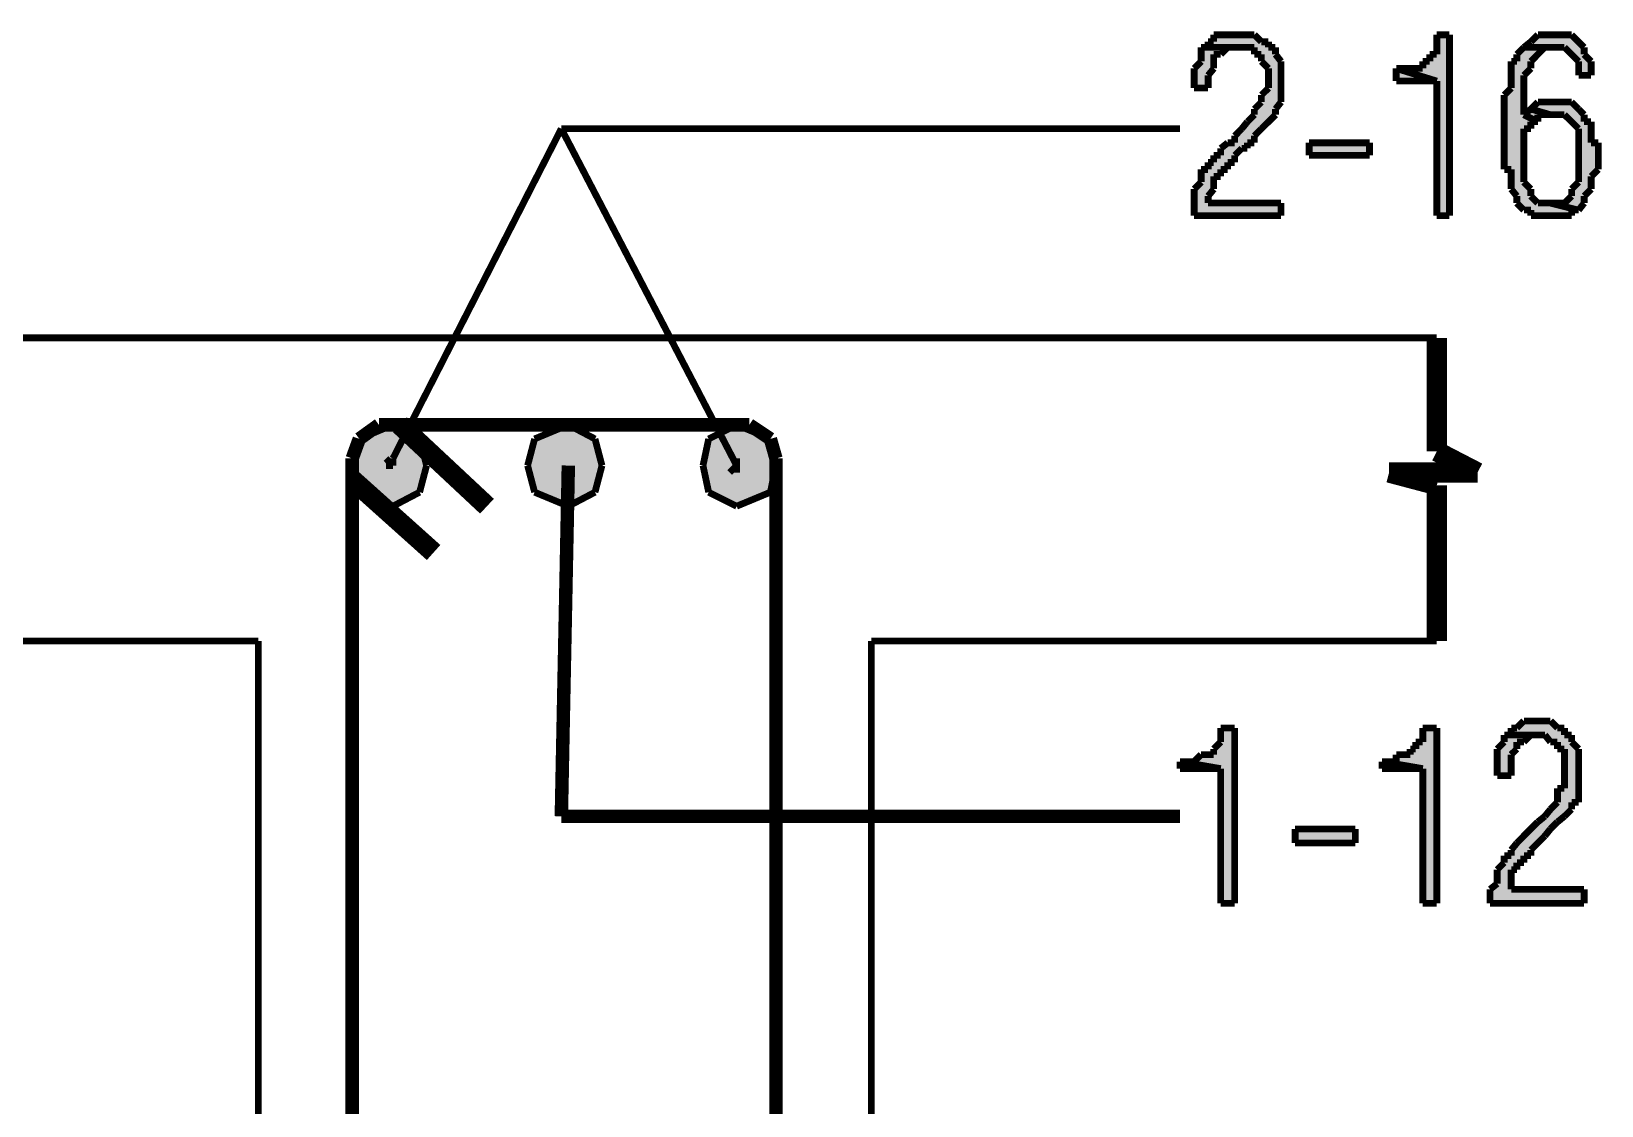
# Model space of a CAD drawing. Header units: millimetres. Extents: x 5 to 350, y 3 to 213.
# Drawn here: x 68.78 to 88.52, y 166.37 to 179.87 of the extents above; entities that cross this region are included whole.
import ezdxf

# ---------------------------------------------------------------- set-up
doc = ezdxf.new("R2010")
doc.units = ezdxf.units.MM
doc.layers.add('H', color=251, linetype='Continuous')
doc.layers.add('P', color=255, linetype='Continuous')

msp = doc.modelspace()

# ---------------------------------------------------------------- hatches: boundary and pattern name
at = {"layer": 'H', "linetype": 'Continuous'}
for points in [[(83.397, 177.553), (83.397, 177.888), (83.485, 177.976), (83.485, 178.135), (83.573, 178.135), (83.573, 178.223), (83.644, 178.223), (83.644, 178.312), (83.732, 178.312), (83.732, 178.4), (83.82, 178.47), (83.908, 178.47), (83.908, 178.558), (84.155, 178.823), (84.155, 178.894), (84.243, 178.982), (84.243, 179.07), (84.332, 179.158), (84.332, 179.405), (84.243, 179.493), (84.243, 179.582), (84.155, 179.582), (84.155, 179.67), (83.573, 179.67), (83.573, 179.74), (83.644, 179.74), (83.644, 179.828), (84.155, 179.828), (84.243, 179.74), (84.332, 179.74), (84.332, 179.67), (84.42, 179.67), (84.42, 179.582), (84.49, 179.493), (84.49, 178.982), (84.42, 178.894), (84.42, 178.823), (84.155, 178.558), (84.155, 178.47), (84.067, 178.47), (84.067, 178.4), (83.996, 178.4), (83.908, 178.312), (83.908, 178.223), (83.82, 178.223), (83.82, 178.135), (83.732, 178.135), (83.732, 178.047), (83.644, 178.047), (83.644, 177.888), (83.573, 177.8), (83.573, 177.712), (84.49, 177.712), (84.49, 177.553), (83.397, 177.553)], [(86.448, 177.553), (86.448, 179.246), (85.937, 179.405), (86.272, 179.405), (86.272, 179.493), (86.36, 179.493), (86.36, 179.582), (86.448, 179.582), (86.448, 179.828), (86.607, 179.828), (86.607, 177.553), (86.448, 177.553)], [(88.23, 179.317), (88.23, 179.493), (88.053, 179.67), (87.542, 179.67), (87.718, 179.828), (88.142, 179.828), (88.3, 179.67), (88.3, 179.582), (88.388, 179.493), (88.388, 179.317), (88.23, 179.317)], [(83.397, 179.158), (83.397, 179.405), (83.485, 179.493), (83.485, 179.67), (83.82, 179.67), (83.732, 179.582), (83.644, 179.582), (83.644, 179.405), (83.573, 179.317), (83.573, 179.158), (83.397, 179.158)], [(87.63, 177.553), (87.63, 177.624), (87.542, 177.624), (87.454, 177.712), (87.454, 177.8), (87.383, 177.888), (87.383, 178.135), (87.295, 178.135), (87.295, 179.07), (87.383, 179.158), (87.383, 179.493), (87.454, 179.493), (87.454, 179.582), (87.542, 179.67), (87.806, 179.67), (87.63, 179.493), (87.63, 179.405), (87.542, 179.317), (87.542, 178.823), (87.718, 178.735), (87.63, 178.735), (87.63, 178.647), (87.542, 178.647), (87.542, 177.976), (87.63, 177.888), (87.63, 177.8), (87.718, 177.712), (87.877, 177.712), (88.23, 177.624), (88.142, 177.624), (88.142, 177.553), (87.63, 177.553)], [(85.937, 179.246), (85.937, 179.405), (86.448, 179.246), (85.937, 179.246)], [(87.718, 178.735), (87.542, 178.823), (87.63, 178.894), (87.877, 178.823), (87.718, 178.823), (87.718, 178.735)], [(88.23, 177.624), (87.877, 177.712), (88.053, 177.712), (88.142, 177.8), (88.142, 177.888), (88.23, 177.976), (88.23, 178.647), (88.053, 178.823), (87.877, 178.823), (87.63, 178.894), (87.718, 178.982), (88.142, 178.982), (88.3, 178.823), (88.3, 178.735), (88.388, 178.735), (88.388, 178.47), (88.477, 178.47), (88.477, 178.135), (88.388, 178.047), (88.388, 177.888), (88.3, 177.8), (88.3, 177.712), (88.23, 177.624)], [(84.843, 178.312), (84.843, 178.47), (85.602, 178.47), (85.602, 178.312), (84.843, 178.312)], [(72.99, 174.748), (73.325, 174.925), (73.66, 174.748), (72.99, 174.748)], [(75.106, 174.748), (75.53, 174.925), (75.865, 174.748), (75.106, 174.748)], [(77.294, 174.748), (77.646, 174.925), (78.07, 174.748), (77.294, 174.748)], [(72.813, 174.413), (72.99, 174.748), (73.748, 174.413), (72.813, 174.413)], [(73.748, 174.413), (72.99, 174.748), (73.66, 174.748), (73.748, 174.413)], [(75.018, 174.413), (75.106, 174.748), (75.953, 174.413), (75.018, 174.413)], [(75.953, 174.413), (75.106, 174.748), (75.865, 174.748), (75.953, 174.413)], [(77.223, 174.413), (77.294, 174.748), (78.14, 174.413), (77.223, 174.413)], [(78.14, 174.413), (77.294, 174.748), (78.07, 174.748), (78.14, 174.413)], [(72.99, 174.078), (72.813, 174.413), (73.66, 174.078), (72.99, 174.078)], [(73.66, 174.078), (72.813, 174.413), (73.748, 174.413), (73.66, 174.078)], [(75.106, 174.078), (75.018, 174.413), (75.865, 174.078), (75.106, 174.078)], [(75.865, 174.078), (75.018, 174.413), (75.953, 174.413), (75.865, 174.078)], [(77.294, 174.078), (77.223, 174.413), (78.07, 174.078), (77.294, 174.078)], [(78.07, 174.078), (77.223, 174.413), (78.14, 174.413), (78.07, 174.078)], [(73.325, 173.902), (72.99, 174.078), (73.66, 174.078), (73.325, 173.902)], [(75.53, 173.902), (75.106, 174.078), (75.865, 174.078), (75.53, 173.902)], [(77.646, 173.902), (77.294, 174.078), (78.07, 174.078), (77.646, 173.902)], [(87.118, 168.91), (87.118, 169.086), (87.207, 169.157), (87.207, 169.333), (87.295, 169.422), (87.295, 169.51), (87.383, 169.51), (87.383, 169.58), (87.965, 170.18), (87.965, 170.356), (88.053, 170.356), (88.053, 170.85), (87.965, 170.85), (87.965, 170.938), (87.877, 170.938), (87.806, 171.027), (87.383, 171.027), (87.383, 171.115), (87.454, 171.115), (87.542, 171.203), (87.877, 171.203), (87.965, 171.115), (88.053, 171.115), (88.053, 171.027), (88.142, 171.027), (88.142, 170.938), (88.23, 170.85), (88.23, 170.18), (88.142, 170.18), (88.142, 170.092), (87.63, 169.58), (87.63, 169.51), (87.542, 169.51), (87.542, 169.422), (87.454, 169.422), (87.454, 169.333), (87.383, 169.333), (87.383, 169.086), (88.3, 169.086), (88.3, 168.91), (87.118, 168.91)], [(83.732, 168.91), (83.732, 170.603), (83.22, 170.692), (83.397, 170.692), (83.485, 170.78), (83.644, 170.78), (83.644, 170.85), (83.732, 170.938), (83.732, 171.115), (83.908, 171.115), (83.908, 168.91), (83.732, 168.91)], [(86.272, 168.91), (86.272, 170.603), (85.76, 170.692), (85.937, 170.692), (85.937, 170.78), (86.113, 170.78), (86.113, 170.85), (86.184, 170.85), (86.184, 170.938), (86.272, 170.938), (86.272, 171.115), (86.448, 171.115), (86.448, 168.91), (86.272, 168.91)], [(87.207, 170.515), (87.207, 170.85), (87.295, 170.938), (87.295, 171.027), (87.63, 171.027), (87.542, 170.938), (87.454, 170.938), (87.454, 170.85), (87.383, 170.78), (87.383, 170.515), (87.207, 170.515)], [(83.22, 170.603), (83.22, 170.692), (83.732, 170.603), (83.22, 170.603)], [(85.76, 170.603), (85.76, 170.692), (86.272, 170.603), (85.76, 170.603)], [(84.667, 169.668), (84.667, 169.845), (85.425, 169.845), (85.425, 169.668), (84.667, 169.668)]]:
    msp.add_hatch(color=256, dxfattribs=at).paths.add_polyline_path(points)

# ---------------------------------------------------------------- linework, layer by layer
at = {"layer": 'P'}
for points, const_width in [([(83.732, 179.828), (83.644, 179.828)], 0.085), ([(83.644, 179.828), (83.644, 179.74)], 0.085), ([(83.82, 179.828), (83.732, 179.828)], 0.085), ([(83.908, 179.828), (83.82, 179.828)], 0.085), ([(83.996, 179.828), (83.908, 179.828)], 0.085), ([(84.067, 179.828), (83.996, 179.828)], 0.085), ([(84.155, 179.828), (84.067, 179.828)], 0.085), ([(84.243, 179.74), (84.155, 179.828)], 0.085), ([(86.607, 179.828), (86.448, 179.828)], 0.085), ([(86.448, 179.828), (86.448, 179.74)], 0.085), ([(86.607, 177.553), (86.607, 179.828)], 0.085), ([(87.718, 179.828), (87.63, 179.74)], 0.085), ([(87.806, 179.828), (87.718, 179.828)], 0.085), ([(87.877, 179.828), (87.806, 179.828)], 0.085), ([(87.965, 179.828), (87.877, 179.828)], 0.085), ([(88.053, 179.828), (87.965, 179.828)], 0.085), ([(88.142, 179.828), (88.053, 179.828)], 0.085), ([(88.23, 179.74), (88.142, 179.828)], 0.085), ([(83.573, 179.67), (83.485, 179.67)], 0.085), ([(83.485, 179.67), (83.485, 179.582)], 0.085), ([(83.644, 179.74), (83.573, 179.74)], 0.085), ([(83.573, 179.74), (83.573, 179.67)], 0.085), ([(83.996, 179.67), (83.573, 179.67)], 0.085), ([(83.573, 179.67), (83.996, 179.67)], 0.085), ([(83.732, 179.582), (83.82, 179.67)], 0.085), ([(83.82, 179.67), (83.908, 179.67)], 0.085), ([(83.908, 179.67), (83.996, 179.67)], 0.085), ([(83.996, 179.67), (84.067, 179.67)], 0.085), ([(84.067, 179.67), (84.155, 179.67)], 0.085), ([(84.155, 179.67), (84.155, 179.582)], 0.085), ([(84.332, 179.74), (84.243, 179.74)], 0.085), ([(84.332, 179.67), (84.332, 179.74)], 0.085), ([(84.42, 179.67), (84.332, 179.67)], 0.085), ([(84.42, 179.582), (84.42, 179.67)], 0.085), ([(86.448, 179.74), (86.448, 179.67)], 0.085), ([(86.448, 179.67), (86.448, 179.582)], 0.085), ([(87.542, 179.67), (87.454, 179.582)], 0.085), ([(87.63, 179.74), (87.542, 179.67)], 0.085), ([(87.877, 179.67), (87.542, 179.67)], 0.085), ([(87.542, 179.67), (87.877, 179.67)], 0.085), ([(87.718, 179.582), (87.806, 179.67)], 0.085), ([(87.806, 179.67), (87.877, 179.67)], 0.085), ([(87.877, 179.67), (87.877, 179.67)], 0.085), ([(87.877, 179.67), (87.965, 179.67)], 0.085), ([(87.965, 179.67), (88.053, 179.67)], 0.085), ([(88.053, 179.67), (88.142, 179.582)], 0.085), ([(88.3, 179.67), (88.23, 179.74)], 0.085), ([(88.3, 179.582), (88.3, 179.67)], 0.085), ([(83.485, 179.493), (83.397, 179.405)], 0.085), ([(83.397, 179.405), (83.397, 179.317)], 0.085), ([(83.485, 179.582), (83.485, 179.493)], 0.085), ([(83.573, 179.317), (83.644, 179.405)], 0.085), ([(83.644, 179.493), (83.644, 179.582)], 0.085), ([(83.644, 179.582), (83.732, 179.582)], 0.085), ([(83.644, 179.405), (83.644, 179.493)], 0.085), ([(84.155, 179.582), (84.243, 179.582)], 0.085), ([(84.243, 179.582), (84.243, 179.493)], 0.085), ([(84.243, 179.493), (84.332, 179.405)], 0.085), ([(84.332, 179.405), (84.332, 179.317)], 0.085), ([(84.49, 179.493), (84.42, 179.582)], 0.085), ([(84.49, 179.405), (84.49, 179.493)], 0.085), ([(84.49, 179.317), (84.49, 179.405)], 0.085), ([(85.937, 179.405), (85.937, 179.246)], 0.085), ([(86.448, 179.246), (85.937, 179.405)], 0.085), ([(86.025, 179.405), (85.937, 179.405)], 0.085), ([(85.937, 179.405), (86.448, 179.246)], 0.085), ([(86.113, 179.405), (86.025, 179.405)], 0.085), ([(86.184, 179.405), (86.113, 179.405)], 0.085), ([(86.272, 179.405), (86.184, 179.405)], 0.085), ([(86.36, 179.493), (86.272, 179.493)], 0.085), ([(86.272, 179.493), (86.272, 179.405)], 0.085), ([(86.448, 179.582), (86.36, 179.582)], 0.085), ([(86.36, 179.582), (86.36, 179.493)], 0.085), ([(87.454, 179.493), (87.383, 179.493)], 0.085), ([(87.383, 179.493), (87.383, 179.405)], 0.085), ([(87.383, 179.405), (87.383, 179.317)], 0.085), ([(87.454, 179.582), (87.454, 179.493)], 0.085), ([(87.542, 179.317), (87.63, 179.405)], 0.085), ([(87.63, 179.493), (87.718, 179.582)], 0.085), ([(87.63, 179.405), (87.63, 179.493)], 0.085), ([(88.142, 179.582), (88.23, 179.493)], 0.085), ([(88.23, 179.493), (88.23, 179.405)], 0.085), ([(88.23, 179.405), (88.23, 179.317)], 0.085), ([(88.388, 179.493), (88.3, 179.582)], 0.085), ([(88.388, 179.405), (88.388, 179.493)], 0.085), ([(88.388, 179.317), (88.388, 179.405)], 0.085), ([(83.397, 179.317), (83.397, 179.246)], 0.085), ([(83.397, 179.246), (83.397, 179.158)], 0.085), ([(83.573, 179.246), (83.573, 179.317)], 0.085), ([(83.573, 179.158), (83.573, 179.246)], 0.085), ([(84.332, 179.317), (84.332, 179.246)], 0.085), ([(84.332, 179.246), (84.332, 179.158)], 0.085), ([(84.49, 179.246), (84.49, 179.317)], 0.085), ([(84.49, 179.158), (84.49, 179.246)], 0.085), ([(85.937, 179.246), (86.025, 179.246)], 0.085), ([(86.025, 179.246), (86.113, 179.246)], 0.085), ([(86.113, 179.246), (86.184, 179.246)], 0.085), ([(86.184, 179.246), (86.272, 179.246)], 0.085), ([(86.272, 179.246), (86.36, 179.246)], 0.085), ([(86.36, 179.246), (86.448, 179.246)], 0.085), ([(86.448, 179.246), (86.448, 177.553)], 0.085), ([(87.383, 179.317), (87.383, 179.246)], 0.085), ([(87.383, 179.246), (87.383, 179.158)], 0.085), ([(87.542, 179.246), (87.542, 179.317)], 0.085), ([(87.542, 179.158), (87.542, 179.246)], 0.085), ([(88.23, 179.317), (88.388, 179.317)], 0.085), ([(83.397, 179.158), (83.573, 179.158)], 0.085), ([(84.332, 179.158), (84.243, 179.07)], 0.085), ([(84.243, 179.07), (84.243, 178.982)], 0.085), ([(84.49, 179.07), (84.49, 179.158)], 0.085), ([(84.49, 178.982), (84.49, 179.07)], 0.085), ([(87.383, 179.158), (87.295, 179.07)], 0.085), ([(87.295, 179.07), (87.295, 178.982)], 0.085), ([(87.542, 179.07), (87.542, 179.158)], 0.085), ([(87.542, 178.982), (87.542, 179.07)], 0.085), ([(84.155, 178.823), (84.067, 178.735)], 0.085), ([(84.243, 178.982), (84.155, 178.894)], 0.085), ([(84.155, 178.894), (84.155, 178.823)], 0.085), ([(84.332, 178.735), (84.42, 178.823)], 0.085), ([(84.42, 178.894), (84.49, 178.982)], 0.085), ([(84.42, 178.823), (84.42, 178.894)], 0.085), ([(87.295, 178.982), (87.295, 178.894)], 0.085), ([(87.295, 178.894), (87.295, 178.823)], 0.085), ([(87.295, 178.823), (87.295, 178.735)], 0.085), ([(87.542, 178.894), (87.542, 178.982)], 0.085), ([(87.63, 178.894), (87.542, 178.823)], 0.085), ([(87.542, 178.823), (87.542, 178.894)], 0.085), ([(87.542, 178.823), (87.718, 178.735)], 0.085), ([(87.718, 178.735), (87.542, 178.823)], 0.085), ([(87.718, 178.982), (87.63, 178.894)], 0.085), ([(87.877, 178.823), (87.63, 178.894)], 0.085), ([(87.63, 178.894), (87.877, 178.823)], 0.085), ([(87.806, 178.982), (87.718, 178.982)], 0.085), ([(87.718, 178.735), (87.718, 178.823)], 0.085), ([(87.718, 178.823), (87.806, 178.823)], 0.085), ([(87.877, 178.982), (87.806, 178.982)], 0.085), ([(87.806, 178.823), (87.877, 178.823)], 0.085), ([(87.965, 178.982), (87.877, 178.982)], 0.085), ([(87.877, 178.823), (87.965, 178.823)], 0.085), ([(88.053, 178.982), (87.965, 178.982)], 0.085), ([(87.965, 178.823), (88.053, 178.823)], 0.085), ([(88.142, 178.982), (88.053, 178.982)], 0.085), ([(88.053, 178.823), (88.142, 178.735)], 0.085), ([(88.23, 178.894), (88.142, 178.982)], 0.085), ([(88.3, 178.823), (88.23, 178.894)], 0.085), ([(88.3, 178.735), (88.3, 178.823)], 0.085), ([(73.325, 174.502), (75.442, 178.647)], 0.085), ([(75.442, 178.647), (83.22, 178.647)], 0.085), ([(77.646, 174.413), (75.442, 178.647)], 0.085), ([(83.996, 178.647), (83.908, 178.558)], 0.085), ([(84.067, 178.735), (83.996, 178.647)], 0.085), ([(84.155, 178.558), (84.243, 178.647)], 0.085), ([(84.243, 178.647), (84.332, 178.735)], 0.085), ([(87.295, 178.735), (87.295, 178.647)], 0.085), ([(87.295, 178.647), (87.295, 178.558)], 0.085), ([(87.542, 178.558), (87.542, 178.647)], 0.085), ([(87.542, 178.647), (87.63, 178.647)], 0.085), ([(87.63, 178.647), (87.63, 178.735)], 0.085), ([(87.63, 178.735), (87.718, 178.735)], 0.085), ([(88.142, 178.735), (88.23, 178.647)], 0.085), ([(88.23, 178.647), (88.23, 178.558)], 0.085), ([(88.388, 178.735), (88.3, 178.735)], 0.085), ([(88.388, 178.647), (88.388, 178.735)], 0.085), ([(88.388, 178.558), (88.388, 178.647)], 0.085), ([(83.82, 178.47), (83.732, 178.4)], 0.085), ([(83.908, 178.47), (83.82, 178.47)], 0.085), ([(83.908, 178.558), (83.908, 178.47)], 0.085), ([(84.067, 178.4), (84.067, 178.47)], 0.085), ([(84.067, 178.47), (84.155, 178.47)], 0.085), ([(84.155, 178.47), (84.155, 178.558)], 0.085), ([(84.843, 178.312), (84.843, 178.47)], 0.085), ([(84.843, 178.47), (85.602, 178.47)], 0.085), ([(85.602, 178.47), (85.602, 178.312)], 0.085), ([(87.295, 178.558), (87.295, 178.47)], 0.085), ([(87.295, 178.47), (87.295, 178.4)], 0.085), ([(87.542, 178.47), (87.542, 178.558)], 0.085), ([(87.542, 178.4), (87.542, 178.47)], 0.085), ([(88.23, 178.558), (88.23, 178.47)], 0.085), ([(88.23, 178.47), (88.23, 178.4)], 0.085), ([(88.388, 178.47), (88.388, 178.558)], 0.085), ([(88.477, 178.47), (88.388, 178.47)], 0.085), ([(88.477, 178.4), (88.477, 178.47)], 0.085), ([(83.644, 178.223), (83.573, 178.223)], 0.085), ([(83.573, 178.223), (83.573, 178.135)], 0.085), ([(83.732, 178.312), (83.644, 178.312)], 0.085), ([(83.644, 178.312), (83.644, 178.223)], 0.085), ([(83.732, 178.4), (83.732, 178.312)], 0.085), ([(83.82, 178.135), (83.82, 178.223)], 0.085), ([(83.82, 178.223), (83.908, 178.223)], 0.085), ([(83.908, 178.312), (83.996, 178.4)], 0.085), ([(83.908, 178.223), (83.908, 178.312)], 0.085), ([(83.996, 178.4), (84.067, 178.4)], 0.085), ([(85.602, 178.312), (84.843, 178.312)], 0.085), ([(84.843, 178.312), (84.843, 178.312)], 0.085), ([(87.295, 178.4), (87.295, 178.312)], 0.085), ([(87.295, 178.312), (87.295, 178.223)], 0.085), ([(87.295, 178.223), (87.295, 178.135)], 0.085), ([(87.542, 178.312), (87.542, 178.4)], 0.085), ([(87.542, 178.223), (87.542, 178.312)], 0.085), ([(87.542, 178.135), (87.542, 178.223)], 0.085), ([(88.23, 178.4), (88.23, 178.312)], 0.085), ([(88.23, 178.312), (88.23, 178.223)], 0.085), ([(88.23, 178.223), (88.23, 178.135)], 0.085), ([(88.477, 178.312), (88.477, 178.4)], 0.085), ([(88.477, 178.223), (88.477, 178.312)], 0.085), ([(88.477, 178.135), (88.477, 178.223)], 0.085), ([(83.573, 178.135), (83.485, 178.135)], 0.085), ([(83.485, 178.135), (83.485, 178.047)], 0.085), ([(83.485, 178.047), (83.485, 177.976)], 0.085), ([(83.644, 177.976), (83.644, 178.047)], 0.085), ([(83.644, 178.047), (83.732, 178.047)], 0.085), ([(83.732, 178.047), (83.732, 178.135)], 0.085), ([(83.732, 178.135), (83.82, 178.135)], 0.085), ([(87.295, 178.135), (87.383, 178.135)], 0.085), ([(87.383, 178.135), (87.383, 178.047)], 0.085), ([(87.383, 178.047), (87.383, 177.976)], 0.085), ([(87.542, 178.047), (87.542, 178.135)], 0.085), ([(87.542, 177.976), (87.542, 178.047)], 0.085), ([(88.23, 178.135), (88.23, 178.047)], 0.085), ([(88.23, 178.047), (88.23, 177.976)], 0.085), ([(88.388, 178.047), (88.477, 178.135)], 0.085), ([(88.388, 177.976), (88.388, 178.047)], 0.085), ([(83.485, 177.976), (83.397, 177.888)], 0.085), ([(83.397, 177.888), (83.397, 177.8)], 0.085), ([(83.573, 177.8), (83.644, 177.888)], 0.085), ([(83.644, 177.888), (83.644, 177.976)], 0.085), ([(87.383, 177.976), (87.383, 177.888)], 0.085), ([(87.383, 177.888), (87.454, 177.8)], 0.085), ([(87.63, 177.888), (87.542, 177.976)], 0.085), ([(87.63, 177.8), (87.63, 177.888)], 0.085), ([(88.23, 177.976), (88.142, 177.888)], 0.085), ([(88.142, 177.888), (88.142, 177.8)], 0.085), ([(88.3, 177.8), (88.388, 177.888)], 0.085), ([(88.388, 177.888), (88.388, 177.976)], 0.085), ([(83.397, 177.8), (83.397, 177.712)], 0.085), ([(83.397, 177.712), (83.397, 177.624)], 0.085), ([(83.397, 177.624), (83.397, 177.553)], 0.085), ([(83.573, 177.712), (83.573, 177.8)], 0.085), ([(84.49, 177.712), (83.573, 177.712)], 0.085), ([(84.49, 177.553), (84.49, 177.712)], 0.085), ([(87.454, 177.8), (87.454, 177.712)], 0.085), ([(87.454, 177.712), (87.542, 177.624)], 0.085), ([(87.542, 177.624), (87.63, 177.624)], 0.085), ([(87.718, 177.712), (87.63, 177.8)], 0.085), ([(87.63, 177.624), (87.63, 177.553)], 0.085), ([(87.806, 177.712), (87.718, 177.712)], 0.085), ([(87.877, 177.712), (87.806, 177.712)], 0.085), ([(87.965, 177.712), (87.877, 177.712)], 0.085), ([(87.877, 177.712), (88.23, 177.624)], 0.085), ([(88.23, 177.624), (87.877, 177.712)], 0.085), ([(88.053, 177.712), (87.965, 177.712)], 0.085), ([(88.142, 177.8), (88.053, 177.712)], 0.085), ([(88.142, 177.553), (88.142, 177.624)], 0.085), ([(88.142, 177.624), (88.23, 177.624)], 0.085), ([(88.23, 177.624), (88.3, 177.712)], 0.085), ([(88.3, 177.712), (88.3, 177.8)], 0.085), ([(83.397, 177.553), (84.49, 177.553)], 0.085), ([(86.448, 177.553), (86.607, 177.553)], 0.085), ([(87.63, 177.553), (87.718, 177.553)], 0.085), ([(87.718, 177.553), (87.806, 177.553)], 0.085), ([(87.806, 177.553), (87.877, 177.553)], 0.085), ([(87.877, 177.553), (87.965, 177.553)], 0.085), ([(87.965, 177.553), (88.053, 177.553)], 0.085), ([(88.053, 177.553), (88.142, 177.553)], 0.085), ([(86.448, 174.59), (86.448, 176.018)], 0.254), ([(86.448, 176.018), (65.37, 176.018)], 0.085), ([(73.148, 174.925), (72.902, 174.748)], 0.169), ([(73.325, 174.925), (72.902, 174.748)], 0.085), ([(77.805, 174.925), (73.148, 174.925)], 0.169), ([(73.66, 174.748), (73.325, 174.925)], 0.085), ([(73.413, 174.925), (74.507, 173.902)], 0.254), ([(75.53, 174.925), (75.106, 174.748)], 0.085), ([(75.865, 174.748), (75.53, 174.925)], 0.085), ([(77.646, 174.925), (77.294, 174.748)], 0.085), ([(78.07, 174.748), (77.646, 174.925)], 0.085), ([(78.07, 174.748), (77.805, 174.925)], 0.169), ([(72.902, 174.748), (72.813, 174.502)], 0.169), ([(72.902, 174.748), (72.813, 174.413)], 0.085), ([(73.748, 174.413), (73.66, 174.748)], 0.085), ([(75.106, 174.748), (75.018, 174.413)], 0.085), ([(75.953, 174.413), (75.865, 174.748)], 0.085), ([(77.294, 174.748), (77.223, 174.413)], 0.085), ([(78.14, 174.502), (78.07, 174.748)], 0.169), ([(78.14, 174.413), (78.07, 174.748)], 0.085), ([(86.96, 174.325), (86.448, 174.59)], 0.254), ([(72.813, 174.502), (72.813, 162.313)], 0.169), ([(73.237, 174.502), (73.325, 174.413)], 0.085), ([(73.325, 174.413), (73.325, 174.502)], 0.085), ([(73.325, 174.413), (73.325, 174.502)], 0.085), ([(75.53, 174.413), (75.442, 170.004)], 0.169), ([(77.646, 174.413), (77.646, 174.502)], 0.085), ([(78.14, 162.313), (78.14, 174.502)], 0.169), ([(72.813, 174.237), (73.836, 173.32)], 0.254), ([(72.813, 174.413), (72.902, 174.078)], 0.085), ([(73.325, 174.413), (73.237, 174.413)], 0.085), ([(73.66, 174.078), (73.748, 174.413)], 0.085), ([(73.748, 174.413), (73.748, 174.413)], 0.085), ([(75.018, 174.413), (75.106, 174.078)], 0.085), ([(75.865, 174.078), (75.953, 174.413)], 0.085), ([(75.953, 174.413), (75.953, 174.413)], 0.085), ([(77.223, 174.413), (77.294, 174.078)], 0.085), ([(77.558, 174.325), (77.646, 174.413)], 0.085), ([(77.646, 174.413), (77.646, 174.325)], 0.085), ([(78.07, 174.078), (78.14, 174.413)], 0.085), ([(78.14, 174.413), (78.14, 174.413)], 0.085), ([(86.448, 174.166), (85.848, 174.325)], 0.254), ([(85.848, 174.325), (86.96, 174.325)], 0.254), ([(72.902, 174.078), (73.325, 173.902)], 0.085), ([(73.325, 173.902), (73.66, 174.078)], 0.085), ([(75.106, 174.078), (75.53, 173.902)], 0.085), ([(75.53, 173.902), (75.865, 174.078)], 0.085), ([(77.294, 174.078), (77.646, 173.902)], 0.085), ([(77.646, 173.902), (78.07, 174.078)], 0.085), ([(86.448, 172.208), (86.448, 174.166)], 0.254), ([(65.37, 172.208), (71.632, 172.208)], 0.085), ([(71.632, 172.208), (71.632, 160.778)], 0.085), ([(79.34, 160.778), (79.34, 172.208)], 0.085), ([(86.448, 172.208), (79.34, 172.208)], 0.085), ([(83.82, 171.115), (83.732, 171.115)], 0.085), ([(83.732, 171.115), (83.732, 171.027)], 0.085), ([(83.908, 171.115), (83.82, 171.115)], 0.085), ([(83.908, 168.91), (83.908, 171.115)], 0.085), ([(86.448, 171.115), (86.272, 171.115)], 0.085), ([(86.272, 171.115), (86.272, 171.027)], 0.085), ([(86.448, 168.91), (86.448, 171.115)], 0.085), ([(87.454, 171.115), (87.383, 171.115)], 0.085), ([(87.383, 171.115), (87.383, 171.027)], 0.085), ([(87.542, 171.203), (87.454, 171.115)], 0.085), ([(87.63, 171.203), (87.542, 171.203)], 0.085), ([(87.718, 171.203), (87.63, 171.203)], 0.085), ([(87.806, 171.203), (87.718, 171.203)], 0.085), ([(87.877, 171.203), (87.806, 171.203)], 0.085), ([(87.806, 171.203), (87.806, 171.203)], 0.085), ([(87.965, 171.115), (87.877, 171.203)], 0.085), ([(88.053, 171.115), (87.965, 171.115)], 0.085), ([(88.053, 171.027), (88.053, 171.115)], 0.085), ([(83.732, 170.938), (83.644, 170.85)], 0.085), ([(83.732, 171.027), (83.732, 170.938)], 0.085), ([(86.272, 170.938), (86.184, 170.938)], 0.085), ([(86.184, 170.938), (86.184, 170.85)], 0.085), ([(86.272, 171.027), (86.272, 170.938)], 0.085), ([(87.295, 170.938), (87.207, 170.85)], 0.085), ([(87.295, 171.027), (87.295, 170.938)], 0.085), ([(87.718, 171.027), (87.295, 171.027)], 0.085), ([(87.383, 171.027), (87.295, 171.027)], 0.085), ([(87.295, 171.027), (87.718, 171.027)], 0.085), ([(87.454, 170.85), (87.454, 170.938)], 0.085), ([(87.454, 170.938), (87.542, 170.938)], 0.085), ([(87.542, 170.938), (87.63, 171.027)], 0.085), ([(87.63, 171.027), (87.718, 171.027)], 0.085), ([(87.718, 171.027), (87.806, 171.027)], 0.085), ([(87.806, 171.027), (87.877, 170.938)], 0.085), ([(87.877, 170.938), (87.965, 170.938)], 0.085), ([(87.965, 170.938), (87.965, 170.85)], 0.085), ([(88.142, 171.027), (88.053, 171.027)], 0.085), ([(88.142, 170.938), (88.142, 171.027)], 0.085), ([(88.23, 170.85), (88.142, 170.938)], 0.085), ([(83.485, 170.78), (83.397, 170.692)], 0.085), ([(83.573, 170.78), (83.485, 170.78)], 0.085), ([(83.644, 170.78), (83.573, 170.78)], 0.085), ([(83.644, 170.85), (83.644, 170.78)], 0.085), ([(86.025, 170.78), (85.937, 170.78)], 0.085), ([(85.937, 170.78), (85.937, 170.692)], 0.085), ([(86.113, 170.78), (86.025, 170.78)], 0.085), ([(86.184, 170.85), (86.113, 170.85)], 0.085), ([(86.113, 170.85), (86.113, 170.78)], 0.085), ([(87.207, 170.85), (87.207, 170.78)], 0.085), ([(87.207, 170.78), (87.207, 170.692)], 0.085), ([(87.383, 170.78), (87.454, 170.85)], 0.085), ([(87.383, 170.692), (87.383, 170.78)], 0.085), ([(87.965, 170.85), (88.053, 170.85)], 0.085), ([(88.053, 170.85), (88.053, 170.78)], 0.085), ([(88.053, 170.78), (88.053, 170.692)], 0.085), ([(88.23, 170.78), (88.23, 170.85)], 0.085), ([(88.23, 170.692), (88.23, 170.78)], 0.085), ([(83.22, 170.692), (83.22, 170.603)], 0.085), ([(83.732, 170.603), (83.22, 170.692)], 0.085), ([(83.308, 170.692), (83.22, 170.692)], 0.085), ([(83.22, 170.692), (83.732, 170.603)], 0.085), ([(83.22, 170.603), (83.308, 170.603)], 0.085), ([(83.397, 170.692), (83.308, 170.692)], 0.085), ([(83.308, 170.603), (83.397, 170.603)], 0.085), ([(83.397, 170.603), (83.485, 170.603)], 0.085), ([(83.485, 170.603), (83.573, 170.603)], 0.085), ([(83.573, 170.603), (83.644, 170.603)], 0.085), ([(83.644, 170.603), (83.732, 170.603)], 0.085), ([(83.732, 170.603), (83.732, 168.91)], 0.085), ([(85.76, 170.692), (85.76, 170.603)], 0.085), ([(86.272, 170.603), (85.76, 170.692)], 0.085), ([(85.848, 170.692), (85.76, 170.692)], 0.085), ([(85.76, 170.692), (86.272, 170.603)], 0.085), ([(85.76, 170.603), (85.848, 170.603)], 0.085), ([(85.937, 170.692), (85.848, 170.692)], 0.085), ([(85.848, 170.603), (85.937, 170.603)], 0.085), ([(85.937, 170.603), (86.025, 170.603)], 0.085), ([(86.025, 170.603), (86.113, 170.603)], 0.085), ([(86.113, 170.603), (86.184, 170.603)], 0.085), ([(86.184, 170.603), (86.272, 170.603)], 0.085), ([(86.272, 170.603), (86.272, 168.91)], 0.085), ([(87.207, 170.692), (87.207, 170.603)], 0.085), ([(87.207, 170.603), (87.207, 170.515)], 0.085), ([(87.207, 170.515), (87.383, 170.515)], 0.085), ([(87.383, 170.603), (87.383, 170.692)], 0.085), ([(87.383, 170.515), (87.383, 170.603)], 0.085), ([(88.053, 170.692), (88.053, 170.603)], 0.085), ([(88.053, 170.603), (88.053, 170.515)], 0.085), ([(88.053, 170.515), (88.053, 170.427)], 0.085), ([(88.23, 170.603), (88.23, 170.692)], 0.085), ([(88.23, 170.515), (88.23, 170.603)], 0.085), ([(88.23, 170.427), (88.23, 170.515)], 0.085), ([(88.053, 170.356), (87.965, 170.356)], 0.085), ([(87.965, 170.356), (87.965, 170.268)], 0.085), ([(88.053, 170.427), (88.053, 170.356)], 0.085), ([(88.23, 170.356), (88.23, 170.427)], 0.085), ([(88.23, 170.268), (88.23, 170.356)], 0.085), ([(87.965, 170.18), (87.877, 170.092)], 0.085), ([(87.965, 170.268), (87.965, 170.18)], 0.085), ([(88.142, 170.092), (88.142, 170.18)], 0.085), ([(88.142, 170.18), (88.23, 170.18)], 0.085), ([(88.23, 170.18), (88.23, 170.268)], 0.085), ([(75.442, 170.004), (83.22, 170.004)], 0.169), ([(87.718, 169.933), (87.63, 169.845)], 0.085), ([(87.806, 170.004), (87.718, 169.933)], 0.085), ([(87.877, 170.092), (87.806, 170.004)], 0.085), ([(87.877, 169.845), (87.965, 169.933)], 0.085), ([(87.965, 169.933), (88.053, 170.004)], 0.085), ([(88.053, 170.004), (88.142, 170.092)], 0.085), ([(84.667, 169.668), (84.667, 169.845)], 0.085), ([(84.667, 169.845), (85.425, 169.845)], 0.085), ([(85.425, 169.845), (85.425, 169.668)], 0.085), ([(87.542, 169.757), (87.454, 169.668)], 0.085), ([(87.63, 169.845), (87.542, 169.757)], 0.085), ([(87.718, 169.668), (87.806, 169.757)], 0.085), ([(87.806, 169.757), (87.877, 169.845)], 0.085), ([(85.425, 169.668), (84.667, 169.668)], 0.085), ([(84.667, 169.668), (84.667, 169.668)], 0.085), ([(87.454, 169.668), (87.383, 169.58)], 0.085), ([(87.383, 169.58), (87.383, 169.51)], 0.085), ([(87.63, 169.58), (87.718, 169.668)], 0.085), ([(87.63, 169.51), (87.63, 169.58)], 0.085), ([(87.295, 169.422), (87.207, 169.333)], 0.085), ([(87.207, 169.333), (87.207, 169.245)], 0.085), ([(87.383, 169.51), (87.295, 169.51)], 0.085), ([(87.295, 169.51), (87.295, 169.422)], 0.085), ([(87.383, 169.245), (87.383, 169.333)], 0.085), ([(87.383, 169.333), (87.454, 169.333)], 0.085), ([(87.454, 169.333), (87.454, 169.422)], 0.085), ([(87.454, 169.422), (87.542, 169.422)], 0.085), ([(87.542, 169.422), (87.542, 169.51)], 0.085), ([(87.542, 169.51), (87.63, 169.51)], 0.085), ([(87.207, 169.157), (87.118, 169.086)], 0.085), ([(87.207, 169.245), (87.207, 169.157)], 0.085), ([(87.383, 169.157), (87.383, 169.245)], 0.085), ([(87.383, 169.086), (87.383, 169.157)], 0.085), ([(87.118, 169.086), (87.118, 168.998)], 0.085), ([(87.118, 168.998), (87.118, 168.91)], 0.085), ([(88.3, 169.086), (87.383, 169.086)], 0.085), ([(88.3, 168.91), (88.3, 169.086)], 0.085), ([(83.732, 168.91), (83.908, 168.91)], 0.085), ([(86.272, 168.91), (86.448, 168.91)], 0.085), ([(87.118, 168.91), (88.3, 168.91)], 0.085)]:
    msp.add_lwpolyline(points, dxfattribs=dict(at, const_width=const_width))

doc.saveas('drawing.dxf')
